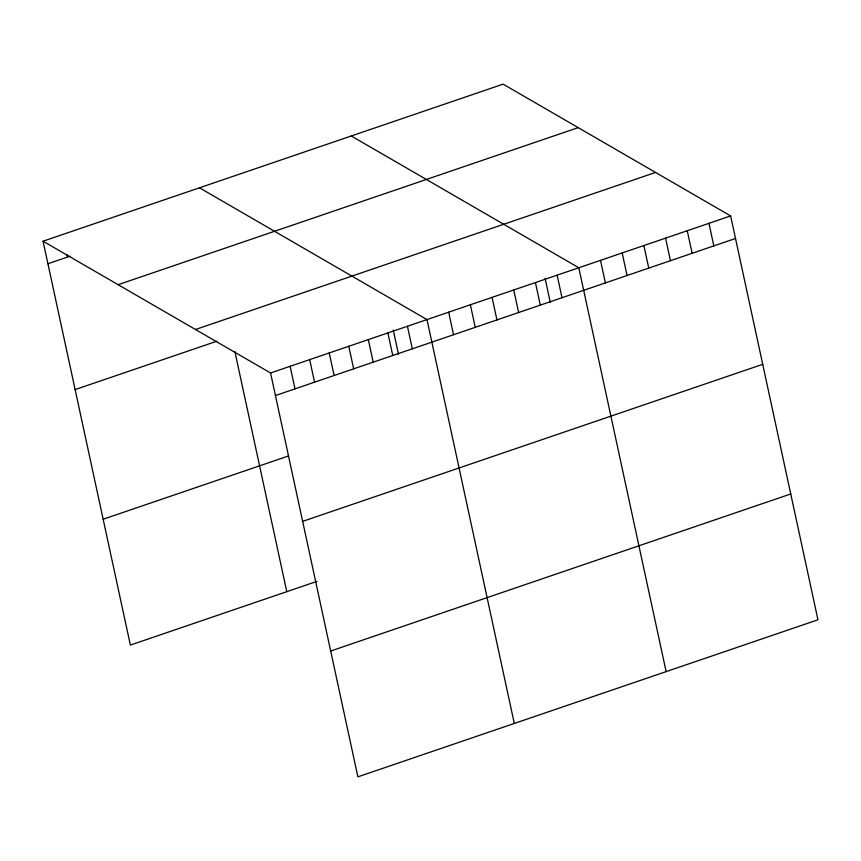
<?xml version="1.0" encoding="UTF-8"?>
<svg xmlns="http://www.w3.org/2000/svg" width="861" height="861" viewBox="0 0 861 861"><rect width="100%" height="100%" fill="white"/><g stroke="black" fill="none" stroke-linecap="round" stroke-linejoin="round"><path stroke-width="1.29" d="M43.05 241.209L503.115 84.152L730.634 215.928L817.95 619.791L357.885 776.848L270.569 372.985L43.05 241.209L130.366 645.072L316.913 581.39M47.925 263.757L69.924 256.255M118.129 284.69L578.194 127.632M195.49 329.494L655.544 172.448M75.133 389.592L216.886 341.204M270.569 372.985L730.634 215.928M275.445 395.543L735.509 238.486M103.159 519.237L288.5 455.964M302.652 521.368L762.717 364.321M330.689 651.024L790.742 493.966M351.288 135.973L578.807 267.76L666.134 671.623M199.472 187.806L426.991 319.592L514.308 723.455M708.947 223.333L713.823 245.891M687.25 230.737L692.126 253.295M665.564 238.142L670.439 260.7M643.877 245.546L648.753 268.105M622.191 252.951L627.066 275.509M600.504 260.356L605.38 282.914M557.121 275.165L561.996 297.712M545.088 278.297L550.308 302.448M535.434 282.569L540.31 305.117M513.748 289.974L518.623 312.521M492.061 297.379L496.937 319.926M470.364 304.783L475.25 327.331M448.678 312.188L453.553 334.735M407.436 326.265L412.311 348.813M393.262 330.118L398.482 354.269M387.891 332.938L392.767 355.496M368.336 339.611L373.211 362.169M348.78 346.283L353.656 368.842M329.225 352.967L334.111 375.514M309.68 359.64L314.556 382.187M290.125 366.312L295 388.871M234.849 351.449L286.788 591.668M66.932 254.576L67.481 257.084"/></g></svg>
